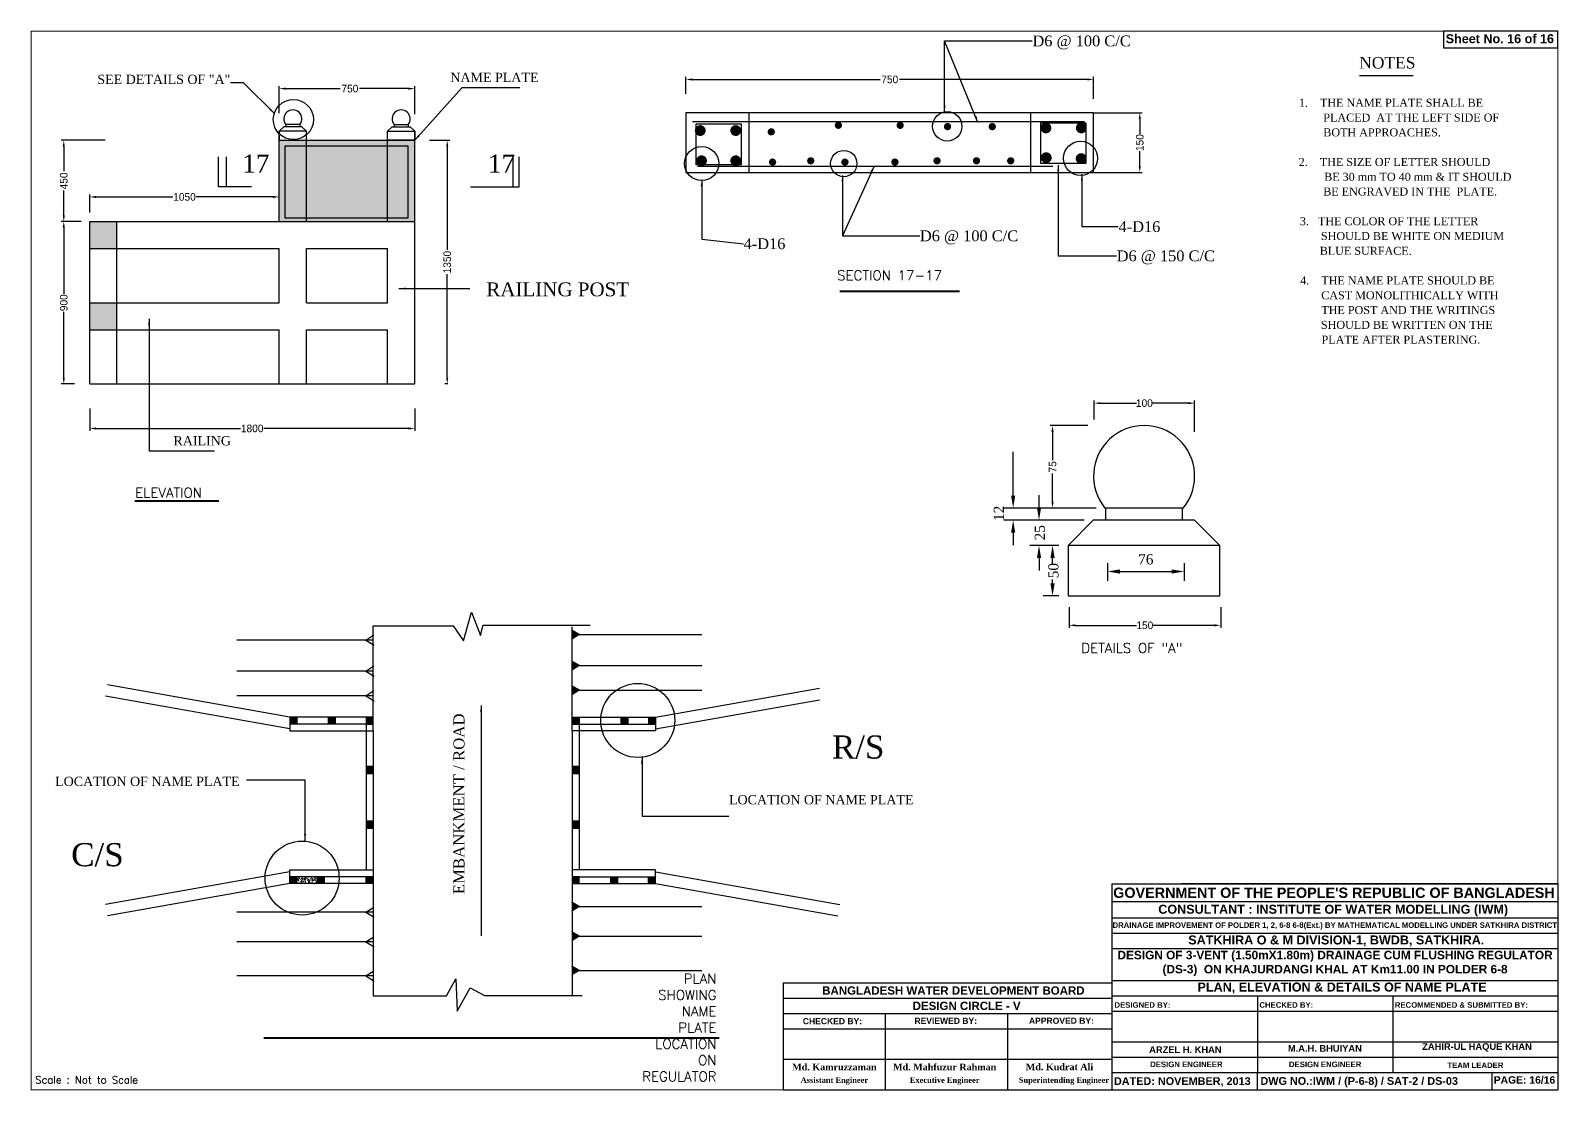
# Model space of a CAD drawing. Extents: x -377620 to 406987, y -326460 to -226264.
# Drawn here: x 95263 to 155811, y -325711 to -283684 of the extents above; entities that cross this region are included whole.
import ezdxf

# ---------------------------------------------------------------- set-up
doc = ezdxf.new("R2010")
doc.units = 0
doc.header["$LTSCALE"] = 300
doc.header["$MEASUREMENT"] = 0
doc.layers.get('DEFPOINTS').update_dxf_attribs({"linetype": 'CONTINUOUS'})
doc.layers.add('Left Bank Profile', color=7, linetype='CONTINUOUS', lineweight=25)
doc.layers.add('LINE', color=7, linetype='CONTINUOUS')
doc.styles.add('BIG', font='ROMANT.SHX')
doc.styles.add('style1', font='times.ttf')
doc.dimstyles.new('3', dxfattribs={"dimtxt": 225, "dimasz": 350, "dimexe": 100, "dimexo": 25, "dimgap": 9, "dimtad": 0, "dimdec": 0, "dimzin": 0, "dimdsep": 46, "dimtxsty": 'Standard', "dimcen": 0, "dimclrd": 5, "dimclre": 6, "dimclrt": 256, "dimadec": 0, "dimazin": 0, "dimtfac": 1, "dimtdec": 0, "dimtofl": 0, "dimtmove": 2, "dimatfit": 3, "dimfxl": 1, "dimtolj": 1, "dimtzin": 0, "dimarcsym": 0})

# ---------------------------------------------------------------- blocks, each defined once
blk = doc.blocks.new('*D800')
at = {"layer": 'DEFPOINTS', "color": 0}
for p in [(97298, -291256), (96579, -297696), (97030, -297696)]:
    blk.add_point(p, dxfattribs=at)
at = {"layer": 'LINE', "color": 7, "lineweight": -2}
for p, q in [((97273, -291256), (96479, -291256)), ((96579, -291506), (96579, -294117)), ((96579, -297446), (96579, -294835)), ((97005, -297696), (96479, -297696))]:
    blk.add_line(p, q, dxfattribs=at)
at = {"layer": 'LINE', "color": 7}
for points in [[(96537, -291506), (96621, -291506), (96579, -291256)], [(96537, -297446), (96621, -297446), (96579, -297696)]]:
    blk.add_solid(points, dxfattribs=at)
at = {"layer": 'LINE', "color": 7, "insert": (96579, -294476), "char_height": 300, "attachment_point": 5, "rotation": 90}
blk.add_mtext('\\A1;900', dxfattribs=at)
blk = doc.blocks.new('*D801')
at = {"layer": 'DEFPOINTS', "color": 0}
for p in [(111043, -288036), (111774, -297696), (111820, -297696)]:
    blk.add_point(p, dxfattribs=at)
at = {"layer": 'LINE', "color": 7, "lineweight": -2}
for p, q in [((111068, -288036), (111874, -288036)), ((111774, -288286), (111774, -292382)), ((111774, -297446), (111774, -293350)), ((111795, -297696), (111674, -297696))]:
    blk.add_line(p, q, dxfattribs=at)
at = {"layer": 'LINE', "color": 7}
for points in [[(111732, -288286), (111816, -288286), (111774, -288036)], [(111732, -297446), (111816, -297446), (111774, -297696)]]:
    blk.add_solid(points, dxfattribs=at)
at = {"layer": 'LINE', "color": 7, "insert": (111774, -292866), "char_height": 300, "attachment_point": 5, "rotation": 90}
blk.add_mtext('\\A1;1350', dxfattribs=at)
blk = doc.blocks.new('*D802')
at = {"layer": 'DEFPOINTS', "color": 0}
for p in [(97606, -298641), (110486, -298641), (110486, -299462)]:
    blk.add_point(p, dxfattribs=at)
at = {"layer": 'LINE', "color": 7, "lineweight": -2}
for p, q in [((97606, -298666), (97606, -299562)), ((110486, -298666), (110486, -299562)), ((97856, -299462), (103587, -299462)), ((110236, -299462), (104505, -299462))]:
    blk.add_line(p, q, dxfattribs=at)
at = {"layer": 'LINE', "color": 7}
for points in [[(97856, -299420), (97856, -299504), (97606, -299462)], [(110236, -299420), (110236, -299504), (110486, -299462)]]:
    blk.add_solid(points, dxfattribs=at)
at = {"layer": 'LINE', "color": 7, "insert": (104046, -299462), "char_height": 300, "attachment_point": 5}
blk.add_mtext('\\A1;1800', dxfattribs=at)
blk = doc.blocks.new('*D803')
at = {"layer": 'DEFPOINTS', "color": 0}
for p in [(98241, -288036), (96579, -291256), (97298, -291256)]:
    blk.add_point(p, dxfattribs=at)
at = {"layer": 'LINE', "color": 7, "lineweight": -2}
for p, q in [((98216, -288036), (96479, -288036)), ((96579, -288286), (96579, -289262)), ((96579, -291006), (96579, -290030)), ((97273, -291256), (96479, -291256))]:
    blk.add_line(p, q, dxfattribs=at)
at = {"layer": 'LINE', "color": 7}
for points in [[(96537, -288286), (96621, -288286), (96579, -288036)], [(96537, -291006), (96621, -291006), (96579, -291256)]]:
    blk.add_solid(points, dxfattribs=at)
at = {"layer": 'LINE', "color": 7, "insert": (96579, -289646), "char_height": 300, "attachment_point": 5, "rotation": 90}
blk.add_mtext('\\A1;450', dxfattribs=at)
blk = doc.blocks.new('*D804')
at = {"layer": 'DEFPOINTS', "color": 0}
for p in [(105119, -290281), (97606, -290923), (105119, -291256)]:
    blk.add_point(p, dxfattribs=at)
at = {"layer": 'LINE', "color": 7, "lineweight": -2}
for p, q in [((97606, -290898), (97606, -290181)), ((97856, -290281), (100904, -290281)), ((104869, -290281), (101822, -290281)), ((105119, -291231), (105119, -290181))]:
    blk.add_line(p, q, dxfattribs=at)
at = {"layer": 'LINE', "color": 7}
for points in [[(97856, -290239), (97856, -290323), (97606, -290281)], [(104869, -290239), (104869, -290323), (105119, -290281)]]:
    blk.add_solid(points, dxfattribs=at)
at = {"layer": 'LINE', "color": 7, "insert": (101363, -290281), "char_height": 300, "attachment_point": 5}
blk.add_mtext('\\A1;1050', dxfattribs=at)
blk = doc.blocks.new('*D805')
at = {"layer": 'DEFPOINTS', "color": 0}
for p in [(110486, -285987), (105119, -286986), (110486, -287022)]:
    blk.add_point(p, dxfattribs=at)
at = {"layer": 'LINE', "color": 7, "lineweight": -2}
for p, q in [((105119, -286961), (105119, -285887)), ((105369, -285987), (107533, -285987)), ((110236, -285987), (108301, -285987)), ((110486, -286997), (110486, -285887))]:
    blk.add_line(p, q, dxfattribs=at)
at = {"layer": 'LINE', "color": 7}
for points in [[(105369, -285946), (105369, -286029), (105119, -285987)], [(110236, -285946), (110236, -286029), (110486, -285987)]]:
    blk.add_solid(points, dxfattribs=at)
at = {"layer": 'LINE', "color": 7, "insert": (107917, -285987), "char_height": 300, "attachment_point": 5}
blk.add_mtext('\\A1;750', dxfattribs=at)
blk = doc.blocks.new('*D806')
at = {"layer": 'DEFPOINTS', "color": 0}
for p in [(136415, -306520), (142426, -306520), (142426, -307268)]:
    blk.add_point(p, dxfattribs=at)
at = {"layer": 'LINE', "color": 7, "lineweight": -2}
for p, q in [((136415, -306545), (136415, -307368)), ((142426, -306545), (142426, -307368)), ((136665, -307268), (139087, -307268)), ((142176, -307268), (139755, -307268))]:
    blk.add_line(p, q, dxfattribs=at)
at = {"layer": 'LINE', "color": 7}
for points in [[(136665, -307227), (136665, -307310), (136415, -307268)], [(142176, -307227), (142176, -307310), (142426, -307268)]]:
    blk.add_solid(points, dxfattribs=at)
at = {"layer": 'LINE', "color": 7, "insert": (139421, -307268), "char_height": 300, "attachment_point": 5}
blk.add_mtext('\\A1;150', dxfattribs=at)
blk = doc.blocks.new('*D807')
at = {"layer": 'DEFPOINTS', "color": 0}
for p in [(137392, -286942), (137392, -289311), (139220, -289311)]:
    blk.add_point(p, dxfattribs=at)
at = {"layer": 'LINE', "color": 7, "lineweight": -2}
for p, q in [((137417, -286942), (139320, -286942)), ((139220, -287192), (139220, -287792)), ((139220, -289061), (139220, -288460)), ((137417, -289311), (139320, -289311))]:
    blk.add_line(p, q, dxfattribs=at)
at = {"layer": 'LINE', "color": 7}
for points in [[(139178, -287192), (139261, -287192), (139220, -286942)], [(139178, -289061), (139261, -289061), (139220, -289311)]]:
    blk.add_solid(points, dxfattribs=at)
at = {"layer": 'LINE', "color": 7, "insert": (139220, -288126), "char_height": 300, "attachment_point": 5, "rotation": 90}
blk.add_mtext('\\A1;150', dxfattribs=at)
blk = doc.blocks.new('*D808')
at = {"layer": 'DEFPOINTS', "color": 0}
for p in [(135763, -299347), (137192, -299347), (137132, -302617)]:
    blk.add_point(p, dxfattribs=at)
at = {"layer": 'LINE', "color": 7, "lineweight": -2}
for p, q in [((137167, -299347), (135663, -299347)), ((135763, -299597), (135763, -300723)), ((135763, -302367), (135763, -301241)), ((137107, -302617), (135663, -302617))]:
    blk.add_line(p, q, dxfattribs=at)
at = {"layer": 'LINE', "color": 7}
for points in [[(135721, -299597), (135805, -299597), (135763, -299347)], [(135721, -302367), (135805, -302367), (135763, -302617)]]:
    blk.add_solid(points, dxfattribs=at)
at = {"layer": 'LINE', "color": 7, "insert": (135763, -300982), "char_height": 300, "attachment_point": 5, "rotation": 90}
blk.add_mtext('\\A1;75', dxfattribs=at)
blk = doc.blocks.new('*D809')
at = {"layer": 'DEFPOINTS', "color": 0}
for p in [(141392, -298459), (137412, -299136), (141392, -299621)]:
    blk.add_point(p, dxfattribs=at)
at = {"layer": 'LINE', "color": 7, "lineweight": -2}
for p, q in [((137412, -299111), (137412, -298359)), ((137662, -298459), (139093, -298459)), ((141142, -298459), (139711, -298459)), ((141392, -299596), (141392, -298359))]:
    blk.add_line(p, q, dxfattribs=at)
at = {"layer": 'LINE', "color": 7}
for points in [[(137662, -298417), (137662, -298500), (137412, -298459)], [(141142, -298417), (141142, -298500), (141392, -298459)]]:
    blk.add_solid(points, dxfattribs=at)
at = {"layer": 'LINE', "color": 7, "insert": (139402, -298459), "char_height": 300, "attachment_point": 5}
blk.add_mtext('\\A1;100', dxfattribs=at)
blk = doc.blocks.new('*D810')
at = {"layer": 'DEFPOINTS', "color": 0}
for p in [(137392, -285624), (121232, -286220), (137392, -286414)]:
    blk.add_point(p, dxfattribs=at)
at = {"layer": 'LINE', "color": 7, "lineweight": -2}
for p, q in [((121232, -286195), (121232, -285524)), ((121482, -285624), (128928, -285624)), ((137142, -285624), (129696, -285624)), ((137392, -286389), (137392, -285524))]:
    blk.add_line(p, q, dxfattribs=at)
at = {"layer": 'LINE', "color": 7}
for points in [[(121482, -285582), (121482, -285665), (121232, -285624)], [(137142, -285582), (137142, -285665), (137392, -285624)]]:
    blk.add_solid(points, dxfattribs=at)
at = {"layer": 'LINE', "color": 7, "insert": (129312, -285624), "char_height": 300, "attachment_point": 5}
blk.add_mtext('\\A1;750', dxfattribs=at)

msp = doc.modelspace()

# ---------------------------------------------------------------- hatches: boundary and pattern name
at = {"layer": 'LINE'}
h = msp.add_hatch(dxfattribs=at)
h.set_pattern_fill('AR-CONC', scale=27.5205, style=0)
h.set_pattern_definition([(230, (110448.73, -303273.43), (-197.3936, 17.2697), [20.6404, -227.044]), (175, (110448.73, -303273.43), (38.185, -207.007), [16.5123, -181.6353]), (280.4514, (110432.28, -303272), (-159.2087, -189.7372), [17.5416, -192.9578]), (226.1842, (110448.73, -303328.48), (-293.71, 45.5517), [30.9606, -340.566]), (276.6356, (110424.25, -303324.68), (-257.224, -268.082), [26.3124, -289.4367]), (171.1842, (110448.73, -303328.48), (-257.2236, -268.082), [24.7685, -272.453]), (201, (110421.2, -303314.72), (-164.2718, 110.8027), [20.6404, -227.044]), (146, (110421.2, -303314.72), (-66.9616, -199.565), [16.5123, -181.6353]), (251.4514, (110407.52, -303305.48), (-231.2335, -88.762), [17.5416, -192.9578]), (217.5, (110448.726, -303273.435), (-3.34645, -91.61405), [0, -179.4337, 0, -184.38735, 0, -182.3233]), (187.5, (110448.73, -303273.435), (-72.39805, -108.5441), [0, -105.1283, 0, -175.3056, 0, -69.48926]), (147.5, (110510.096, -303273.435), (-146.9106, 6.2072), [0, -68.80125, 0, -214.6599, 0, -284.8372]), (137.5, (110537.62, -303273.43), (-160.4957, -27.5494), [0, -89.4416, 0, -142.5562, 0, -202.2757])])
h.paths.add_polyline_path([(106636.5002, -317510.6309), (106636.5002, -317235.4259), (105810.8852, -317235.4259), (105810.8852, -317510.6309)])

# ---------------------------------------------------------------- linework, layer by layer
at = {"layer": 'LINE', "color": 7}
for p, q in [((147933.4734, -285470.9282), (150050.5411, -285470.9282)), ((121232.2674, -286941.5237), (121232.2674, -289310.9787)), ((137392.2881, -286941.5237), (121232.2674, -286941.5237)), ((123728.0235, -286941.5237), (123728.0235, -289310.9787)), ((134896.532, -289310.9787), (134896.532, -286941.5237)), ((137392.2881, -289310.9787), (137392.2881, -286941.5237)), ((105298.2634, -287499.2485), (105119.3802, -287678.1317)), ((106013.7964, -287499.2485), (105298.2634, -287499.2485)), ((105934.8256, -287413.3845), (105380.5452, -287413.3845)), ((105384.1274, -287413.3845), (105384.1274, -287499.2485)), ((105927.9325, -287413.3845), (105927.9325, -287499.2485)), ((106013.7964, -287499.2485), (106192.6797, -287678.1317)), ((109591.4614, -287499.2485), (109412.5782, -287678.1317)), ((109591.4614, -287499.2485), (110306.9944, -287499.2485)), ((109670.4323, -287413.3845), (110224.7126, -287413.3845)), ((109677.3254, -287413.3845), (109677.3254, -287499.2485)), ((110221.1305, -287413.3845), (110221.1305, -287499.2485)), ((110306.9944, -287499.2485), (110485.8777, -287678.1317)), ((121488.4323, -287284.7211), (137023.9695, -287284.7211)), ((105119.3802, -291255.7967), (105119.3802, -287678.1317)), ((105119.3802, -287678.1317), (105119.3802, -288035.8982)), ((106192.6797, -287678.1317), (105119.3802, -287678.1317)), ((105119.3802, -288035.8982), (110485.8777, -288035.8982)), ((105119.3802, -288035.8982), (106192.6797, -288035.8982)), ((106192.6797, -288035.8982), (106192.6797, -287678.1317)), ((106192.6797, -291255.7967), (106192.6797, -288035.8982)), ((106192.6797, -291255.7967), (106192.6797, -288035.8982)), ((106192.6797, -291255.7967), (106192.6797, -288038.5016)), ((109412.5782, -288035.8982), (109412.5782, -287678.1317)), ((109412.5782, -287678.1317), (110485.8777, -287678.1317)), ((109412.5782, -291255.7967), (109412.5782, -288035.8982)), ((109412.5782, -291255.7967), (109412.5782, -288035.8982)), ((110485.8777, -288035.8982), (109412.5782, -288035.8982)), ((109412.5782, -291255.7967), (109412.5782, -288073.6782)), ((110485.8777, -291255.7967), (110485.8777, -287678.1317)), ((110485.8777, -287678.1317), (110485.8777, -288035.8982)), ((102714.5891, -289879.8044), (102714.5891, -288695.0772)), ((103026.5584, -289879.8044), (103026.5584, -288695.0772)), ((114382.249, -289879.8044), (114382.249, -288695.0772)), ((114631.8241, -289879.8044), (114631.8241, -288695.0772)), ((121232.2674, -289310.9787), (137392.2881, -289310.9787)), ((121696.9629, -289056.1005), (135772.7853, -289056.1005)), ((104024.8608, -289879.8044), (102714.5891, -289879.8044)), ((112697.6131, -289879.8044), (114631.8241, -289879.8044)), ((97606.2837, -297695.5937), (97606.2837, -291255.7967)), ((97606.2837, -291255.7967), (105119.3802, -291255.7967)), ((98679.5832, -297695.5937), (98679.5832, -291255.7967)), ((105119.3802, -291255.7967), (110485.8777, -291255.7967)), ((106192.6797, -291255.7967), (109412.5782, -291255.7967)), ((110485.8777, -297695.5937), (110485.8777, -291255.7967)), ((97606.2837, -292329.0962), (105119.3802, -292329.0962)), ((105119.3802, -294475.6952), (105119.3802, -292329.0962)), ((106192.6797, -292329.0962), (109412.5782, -292329.0962)), ((106192.6797, -294475.6952), (106192.6797, -292329.0962)), ((109412.5782, -294475.6952), (109412.5782, -292329.0962)), ((97606.2837, -294475.6952), (105119.3802, -294475.6952)), ((106192.6797, -294475.6952), (109412.5782, -294475.6952)), ((97606.2837, -295548.9947), (105119.3802, -295548.9947)), ((105119.3802, -297695.5937), (105119.3802, -295548.9947)), ((106192.6797, -295548.9947), (109412.5782, -295548.9947)), ((106192.6797, -297695.5937), (106192.6797, -295548.9947)), ((109412.5782, -297695.5937), (109412.5782, -295548.9947)), ((97606.2837, -297695.5937), (110485.8777, -297695.5937)), ((134201.4794, -302121.2035), (134201.4794, -300390.5404)), ((135227.0665, -302602.0417), (135227.0665, -302106.6727)), ((137493.1566, -302616.5725), (133834.5394, -302616.5725)), ((140944.0064, -302616.5725), (137840.0364, -302616.5725)), ((137860.0966, -302616.5725), (137860.0966, -303097.4107)), ((140905.405, -302616.5725), (140905.405, -303097.4107)), ((137012.3184, -303097.4107), (133834.5394, -303097.4107)), ((137012.3184, -303097.4107), (134860.1265, -303097.4107)), ((137379.2584, -303097.4107), (136377.5122, -304099.1569)), ((141386.2432, -303097.4107), (137379.2584, -303097.4107)), ((141386.2432, -303097.4107), (142387.9894, -304099.1569)), ((134201.4794, -303592.7797), (134201.4794, -304088.1487)), ((136010.5722, -304099.1569), (134860.1265, -304099.1569)), ((136010.5722, -304099.1569), (135396.0338, -304099.1569)), ((136377.5122, -304099.1569), (136377.5122, -306102.6493)), ((142387.9894, -304099.1569), (136377.5122, -304099.1569)), ((142387.9894, -306102.6493), (142387.9894, -304099.1569)), ((135227.0665, -304594.5259), (135227.0665, -305089.8949)), ((135762.9738, -304844.3895), (135762.9738, -304594.5259)), ((137936.0407, -304806.4572), (137936.0407, -305500.6511)), ((138431.4097, -305133.7111), (140485.9802, -305133.7111)), ((140981.3492, -304806.4572), (140981.3492, -305500.6511)), ((135762.9738, -305607.2803), (135762.9738, -305451.3015)), ((136010.5722, -306102.6493), (135396.0338, -306102.6493)), ((136377.5122, -306102.6493), (142387.9894, -306102.6493)), ((112422.2864, -307881.6334), (112732.4595, -306745.3308)), ((112732.4595, -306745.3308), (113094.3282, -307675.0329)), ((108838.1402, -310905.7109), (108838.1402, -307289.6921)), ((108838.1402, -307289.6921), (112008.7221, -307289.6921)), ((112008.7221, -307289.6921), (112422.2864, -307881.6334)), ((113094.3282, -307675.0329), (113197.7193, -307261.832)), ((113197.7193, -307261.832), (117436.7528, -307261.832)), ((117010.6726, -307631.9761), (116713.801, -307462.1084)), ((116727.3502, -310905.7109), (116727.3502, -307333.4482)), ((108838.1402, -307849.6627), (103433.0041, -307849.6627)), ((108545.6957, -307849.6627), (108864.6998, -307650.5332)), ((108549.8386, -307849.6627), (108881.2714, -308052.0425)), ((116997.7651, -307631.9761), (116713.801, -307810.3037)), ((116727.3502, -307631.9761), (121865.4786, -307631.9761)), ((117010.6726, -308860.9751), (116713.801, -308691.1073)), ((108838.1402, -309078.6616), (103433.0041, -309078.6616)), ((108545.6957, -309078.6616), (108864.6998, -308879.5321)), ((108549.8386, -309078.6616), (108881.2714, -309281.0414)), ((116997.7651, -308860.9751), (116713.801, -309039.3026)), ((116727.3502, -308860.9751), (121865.4786, -308860.9751)), ((105535.6802, -310905.7109), (98308.373, -309631.3416)), ((108545.6957, -310057.3089), (108864.6998, -309858.1794)), ((117010.6726, -309839.6224), (116713.801, -309669.7546)), ((116997.7651, -309839.6224), (116713.801, -310017.9499)), ((116727.3502, -309839.6224), (121865.4786, -309839.6224)), ((120029.8102, -310905.7109), (126532.2196, -309761.2917)), ((105535.6802, -311371.4617), (98228.725, -310083.0483)), ((108838.1402, -310057.3089), (103433.0041, -310057.3089)), ((108549.8386, -310057.3089), (108881.2714, -310259.6887)), ((120029.8102, -311371.4617), (126532.2196, -310224.0812)), ((105535.6802, -310905.7109), (105535.6802, -311456.1209)), ((108838.1402, -310905.7109), (105535.6802, -310905.7109)), ((108838.1402, -311180.9159), (105535.6802, -311180.9159)), ((105810.8852, -310905.7109), (105810.8852, -311180.9159)), ((107061.222, -310905.7109), (107061.222, -311180.9159)), ((107336.427, -310905.7109), (107336.427, -311180.9159)), ((108562.9352, -310905.7109), (108562.9352, -316960.2209)), ((108838.1402, -311456.1209), (108838.1402, -310905.7109)), ((116727.3502, -311456.1209), (116727.3502, -310905.7109)), ((116727.3502, -310905.7109), (120029.8102, -310905.7109)), ((116727.3502, -311180.9159), (120029.8102, -311180.9159)), ((117002.5552, -310905.7109), (117002.5552, -316960.2209)), ((118653.7852, -310905.7109), (118653.7852, -311180.9159)), ((118928.9902, -310905.7109), (118928.9902, -311180.9159)), ((119754.6052, -310905.7109), (119754.6052, -311180.9159)), ((120029.8102, -310905.7109), (120029.8102, -311456.1209)), ((105535.6802, -311456.1209), (108838.1402, -311456.1209)), ((108838.1402, -311456.1209), (108838.1402, -316960.2209)), ((116727.3502, -311456.1209), (116727.3502, -316960.2209)), ((120029.8102, -311456.1209), (116727.3502, -311456.1209)), ((105535.6802, -317044.8801), (98228.725, -318333.2934)), ((105535.6802, -317510.6309), (105535.6802, -316960.2209)), ((105535.6802, -316960.2209), (108838.1402, -316960.2209)), ((108838.1402, -317235.4259), (105535.6802, -317235.4259)), ((105810.8852, -317510.6309), (105810.8852, -317235.4259)), ((106636.5002, -317510.6309), (106636.5002, -317235.4259)), ((106911.7052, -317510.6309), (106911.7052, -317235.4259)), ((108838.1402, -316960.2209), (108838.1402, -317510.6309)), ((116727.3502, -316960.2209), (116727.3502, -317510.6309)), ((120029.8102, -316960.2209), (116727.3502, -316960.2209)), ((116727.3502, -317235.4259), (120029.8102, -317235.4259)), ((118258.3545, -317510.6309), (118258.3545, -317235.4259)), ((118533.5595, -317510.6309), (118533.5595, -317235.4259)), ((119754.6052, -317510.6309), (119754.6052, -317235.4259)), ((120029.8102, -317510.6309), (120029.8102, -316960.2209)), ((120029.8102, -317044.8801), (127336.7654, -318333.2934)), ((105535.6802, -317510.6309), (98308.373, -318785.0001)), ((108838.1402, -317510.6309), (105535.6802, -317510.6309)), ((108838.1402, -317510.6309), (108838.1402, -321964.505)), ((116727.3502, -317510.6309), (116727.3502, -321964.505)), ((116727.3502, -317510.6309), (120029.8102, -317510.6309)), ((120029.8102, -317510.6309), (127257.1173, -318785.0001)), ((155789.6452, -317523.1068), (155789.6452, -325689.3305)), ((108545.6957, -318637.7329), (108864.6998, -318438.6034)), ((117010.6726, -318420.0463), (116713.801, -318250.1785)), ((116997.7651, -318420.0463), (116713.801, -318598.3739)), ((116727.3502, -318420.0463), (121865.4786, -318420.0463)), ((108838.1402, -318637.7329), (103433.0041, -318637.7329)), ((108549.8386, -318637.7329), (108881.2714, -318840.1126)), ((108545.6957, -319813.3757), (108864.6998, -319614.2462)), ((117010.6726, -319595.6891), (116713.801, -319425.8214)), ((116997.7651, -319595.6891), (116713.801, -319774.0167)), ((116727.3502, -319595.6891), (121865.4786, -319595.6891)), ((108838.1402, -319813.3757), (103433.0041, -319813.3757)), ((108549.8386, -319813.3757), (108881.2714, -320015.7555)), ((117010.6726, -320952.2001), (116713.801, -320782.3323)), ((108838.1402, -321169.8867), (103433.0041, -321169.8867)), ((108545.6957, -321169.8867), (108864.6998, -320970.7571)), ((108549.8386, -321169.8867), (108881.2714, -321372.2664)), ((111749.9354, -321964.505), (112111.8041, -321280.6065)), ((112111.8041, -321280.6065), (112163.4996, -322571.8595)), ((116997.7651, -320952.2001), (116713.801, -321130.5277)), ((116727.3502, -320952.2001), (121865.4786, -320952.2001)), ((108838.1402, -321964.505), (111749.9354, -321964.505)), ((112163.4996, -322571.8595), (112680.4549, -321642.1574)), ((112680.4549, -321642.1574), (113249.1057, -321952.0581)), ((113249.1057, -321952.0581), (117126.2705, -321952.0581))]:
    msp.add_line(p, q, dxfattribs=at)
at = {"layer": 'LINE', "color": 7, "lineweight": 40}
for p, q in [((127336.3257, -294022.6675), (132071.5237, -294022.6675)), ((99396.5237, -302332.1365), (102721.5237, -302332.1365))]:
    msp.add_line(p, q, dxfattribs=at)
at = {"layer": 'LINE', "lineweight": 40}
msp.add_line((104502.5237, -323627.1058), (122555.5237, -323627.1058), dxfattribs=at)
at = {"layer": 'LINE', "color": 7, "lineweight": 40, "const_width": 42.8247}
msp.add_lwpolyline([(95284, -283705), (155789.6452, -283705), (155789.6452, -325689.3305), (95284, -325689.3305), (95284, -283705)], close=True, dxfattribs=at)
at = {"layer": 'LINE'}
msp.add_lwpolyline([(155789.6452, -283705), (151255.6452, -283705), (151255.6452, -284370), (155789.6452, -284370)], close=True, dxfattribs=at)
at = {"layer": 'LINE', "color": 7}
for points, const_width in [([(121693.898, -287649.4168, 1), (121908.5579, -287649.4168, 1)], 214.6599), ([(123101.4806, -287649.4168, 1), (123316.1405, -287649.4168, 1)], 214.6599), ([(124544.8394, -287701.516, 1), (124687.946, -287701.516, 1)], 143.1066), ([(127203.6057, -287441.0191, 1), (127346.7123, -287441.0191, 1)], 143.1066), ([(129653.8414, -287441.0191, 1), (129796.948, -287441.0191, 1)], 143.1066), ([(131530.618, -287493.1187, 1), (131673.7246, -287493.1187, 1)], 143.1066), ([(133303.1291, -287493.1187, 1), (133446.2357, -287493.1187, 1)], 143.1066), ([(135394.0505, -287545.218, 1), (135608.7104, -287545.218, 1)], 214.6599), ([(136795.5025, -287545.218, 1), (137010.1624, -287545.218, 1)], 214.6599), ([(121746.0308, -288847.7029, 1), (121960.6907, -288847.7029, 1)], 214.6599), ([(123101.4806, -288847.7029, 1), (123316.1405, -288847.7029, 1)], 214.6599), ([(124596.9722, -288899.8025, 1), (124740.0788, -288899.8025, 1)], 143.1066), ([(126108.8198, -288847.7029, 1), (126251.9264, -288847.7029, 1)], 143.1066), ([(127464.2691, -288899.8025, 1), (127607.3757, -288899.8025, 1)], 143.1066), ([(129445.3107, -288899.8025, 1), (129588.4173, -288899.8025, 1)], 143.1066), ([(131113.5568, -288847.7029, 1), (131256.6634, -288847.7029, 1)], 143.1066), ([(132677.5367, -288847.7029, 1), (132820.6433, -288847.7029, 1)], 143.1066), ([(134032.9865, -288847.7029, 1), (134176.0931, -288847.7029, 1)], 143.1066), ([(135404.7919, -288726.6435, 1), (135619.4518, -288726.6435, 1)], 214.6599), ([(136789.3723, -288760.3652, 1), (137004.0322, -288760.3652, 1)], 214.6599)]:
    msp.add_lwpolyline(points, format="xyb", close=True, dxfattribs=dict(at, const_width=const_width))
for points in [[(121644.8302, -287388.9199), (123417.3412, -287388.9199), (123417.3412, -289004.0009), (121644.8302, -289004.0009)], [(135303.5912, -287336.8203), (137076.1023, -287336.8203), (137076.1023, -288951.9017), (135303.5912, -288951.9017)], [(105346.5727, -288257.2554), (110216.526, -288257.2554), (110216.526, -291118.1707), (105346.5727, -291118.1707)], [(108838.1402, -310905.7109), (108562.9352, -310905.7109), (108562.9352, -311180.9159), (108838.1402, -311180.9159)], [(108838.1402, -310905.7109), (108562.9352, -310905.7109), (108562.9352, -311180.9159), (108838.1402, -311180.9159)], [(116727.3502, -310905.7109), (117002.5552, -310905.7109), (117002.5552, -311180.9159), (116727.3502, -311180.9159)], [(108838.1402, -312865.1705), (108562.9352, -312865.1705), (108562.9352, -313140.3755), (108838.1402, -313140.3755)], [(117002.5552, -312865.1705), (116727.3502, -312865.1705), (116727.3502, -313140.3755), (117002.5552, -313140.3755)], [(108838.1402, -315039.29), (108562.9352, -315039.29), (108562.9352, -315314.495), (108838.1402, -315314.495)], [(117002.5552, -315039.29), (116727.3502, -315039.29), (116727.3502, -315314.495), (117002.5552, -315314.495)], [(108838.1402, -317510.6309), (108562.9352, -317510.6309), (108562.9352, -317235.4259), (108838.1402, -317235.4259)], [(116727.3502, -317510.6309), (117002.5552, -317510.6309), (117002.5552, -317235.4259), (116727.3502, -317235.4259)]]:
    msp.add_lwpolyline(points, close=True, dxfattribs=at)
for points in [[(138118.8095, -317523.1068), (155789.6452, -317523.1068)], [(138118.8095, -317523.1068), (138118.8095, -325689.3305)], [(155789.6452, -317523.1068), (140867.0015, -317523.1068)], [(155789.6452, -317523.1068), (140867.0015, -317523.1068)], [(138118.8095, -318220.0797), (155789.6452, -318220.0797)], [(138118.8095, -318862.3564), (155789.6452, -318862.3564)], [(138118.8095, -319469.2475), (155789.6452, -319469.2475)], [(138118.8095, -320084.4362), (155789.6452, -320084.4362)], [(125089.4878, -321441.093), (138118.8095, -321441.093)], [(125089.4878, -321441.093), (125089.4878, -325689.3305)], [(138118.8095, -321353.6847), (155789.6452, -321353.6847)], [(125089.4878, -322047.984), (138118.8095, -322047.984)], [(138118.8095, -321960.5758), (155789.6452, -321960.5758)], [(143881.2914, -321960.5758), (143881.2914, -324995.0311)], [(149244.8167, -321960.5758), (149244.8167, -324995.0311)], [(125089.4878, -322654.8751), (138118.8095, -322654.8751)], [(129129.66, -322663.8743), (129129.66, -325698.3297)], [(133990.8553, -325689.3305), (133990.8553, -322654.8751)], [(138118.8095, -322567.4669), (155789.6452, -322567.4669)], [(125089.4878, -323261.7662), (138118.8095, -323261.7662)], [(138118.8095, -323781.249), (155789.6452, -323781.249)], [(125089.4878, -324475.5483), (138118.8095, -324475.5483)], [(138118.8095, -324388.1401), (155789.6452, -324388.1401)], [(138118.8095, -324995.0311), (155789.6452, -324995.0311)], [(143881.2914, -325689.3305), (143881.2914, -324995.0311)], [(153185.4207, -325689.3305), (153185.4207, -324995.0311)], [(125089.4878, -325689.3305), (155789.6452, -325689.3305)], [(125089.4878, -325689.3305), (155789.6452, -325689.3305)]]:
    msp.add_lwpolyline(points, dxfattribs=at)
for centre, radius in [((105678.891, -287213.076), 796.1326), ((131589.9167, -287483.0463), 582.2629), ((136873.708, -288749.4664), 677.2922), ((121859.4971, -288957.8638), 677.2922), ((127489.8265, -288957.8638), 520.9942), ((119325.5692, -311039.6658), 1467.0891), ((106024.9254, -317288.641), 1467.0891)]:
    msp.add_circle(centre, radius, dxfattribs=at)
for centre, radius in [((105657.6854, -287187.132), 357.7665), ((109947.5725, -287187.132), 357.7665), ((139392.0214, -301349.5586), 2003.4924)]:
    msp.add_arc(centre, radius, 320.772389673, 219.227610327, dxfattribs=at)
for points in [[(105119.3802, -288035.8982), (110485.8777, -288035.8982), (105119.3802, -291255.7967), (110485.8777, -291255.7967)], [(97606.2837, -291255.7967), (98679.5832, -291255.7967), (97606.2837, -292329.0962), (98679.5832, -292329.0962)], [(97606.2837, -294475.6952), (98679.5832, -294475.6952), (97606.2837, -295548.9947), (98679.5832, -295548.9947)], [(134118.9179, -302121.2035), (134284.0409, -302121.2035), (134201.4794, -302616.5725)], [(135144.505, -302602.0417), (135309.628, -302602.0417), (135227.0665, -303097.4107)], [(134118.9179, -303592.7797), (134284.0409, -303592.7797), (134201.4794, -303097.4107)], [(135144.505, -304594.5259), (135309.628, -304594.5259), (135227.0665, -304099.1569)], [(135680.4123, -304594.5259), (135845.5353, -304594.5259), (135762.9738, -304099.1569)], [(138431.4097, -305051.1496), (138431.4097, -305216.2726), (137936.0407, -305133.7111)], [(140485.9802, -305051.1496), (140485.9802, -305216.2726), (140981.3492, -305133.7111)], [(135680.4123, -305607.2803), (135845.5353, -305607.2803), (135762.9738, -306102.6493)], [(116727.3502, -307469.8611), (116997.7651, -307631.9761), (116727.3502, -307801.7949), (116997.7651, -307631.9761)], [(108549.8386, -307849.6627), (108838.1402, -307667.1123), (108838.1402, -308025.7056), (108549.8386, -307849.6627)], [(116727.3502, -308698.8601), (116997.7651, -308860.9751), (116727.3502, -309030.7938), (116997.7651, -308860.9751)], [(108549.8386, -309078.6616), (108838.1402, -308896.1112), (108838.1402, -309254.7046), (108549.8386, -309078.6616)], [(108549.8386, -310057.3089), (108838.1402, -309874.7585), (108838.1402, -310233.3519), (108549.8386, -310057.3089)], [(116727.3502, -309677.5073), (116997.7651, -309839.6224), (116727.3502, -310009.4411), (116997.7651, -309839.6224)], [(105810.8852, -310905.7109), (105535.6802, -310905.7109), (105810.8852, -311180.9159), (105535.6802, -311180.9159)], [(107336.427, -310905.7109), (107061.222, -310905.7109), (107336.427, -311180.9159), (107061.222, -311180.9159)], [(108838.1402, -310905.7109), (108562.9352, -310905.7109), (108838.1402, -311180.9159), (108562.9352, -311180.9159)], [(116727.3502, -310905.7109), (117002.5552, -310905.7109), (116727.3502, -311180.9159), (117002.5552, -311180.9159)], [(118653.7852, -310905.7109), (118928.9902, -310905.7109), (118653.7852, -311180.9159), (118928.9902, -311180.9159)], [(119754.6052, -310905.7109), (120029.8102, -310905.7109), (119754.6052, -311180.9159), (120029.8102, -311180.9159)], [(108838.1402, -312865.1705), (108562.9352, -312865.1705), (108838.1402, -313140.3755), (108562.9352, -313140.3755)], [(117002.5552, -312865.1705), (116727.3502, -312865.1705), (117002.5552, -313140.3755), (116727.3502, -313140.3755)], [(108838.1402, -315039.29), (108562.9352, -315039.29), (108838.1402, -315314.495), (108562.9352, -315314.495)], [(117002.5552, -315039.29), (116727.3502, -315039.29), (117002.5552, -315314.495), (116727.3502, -315314.495)], [(105810.8852, -317510.6309), (105535.6802, -317510.6309), (105810.8852, -317235.4259), (105535.6802, -317235.4259)], [(106911.7052, -317510.6309), (106636.5002, -317510.6309), (106911.7052, -317235.4259), (106636.5002, -317235.4259)], [(108838.1402, -317510.6309), (108562.9352, -317510.6309), (108838.1402, -317235.4259), (108562.9352, -317235.4259)], [(116727.3502, -317510.6309), (117002.5552, -317510.6309), (116727.3502, -317235.4259), (117002.5552, -317235.4259)], [(118258.3545, -317510.6309), (118533.5595, -317510.6309), (118258.3545, -317235.4259), (118533.5595, -317235.4259)], [(119754.6052, -317510.6309), (120029.8102, -317510.6309), (119754.6052, -317235.4259), (120029.8102, -317235.4259)], [(108549.8386, -318637.7329), (108838.1402, -318455.1825), (108838.1402, -318813.7758), (108549.8386, -318637.7329)], [(116727.3502, -318257.9313), (116997.7651, -318420.0463), (116727.3502, -318589.8651), (116997.7651, -318420.0463)], [(108549.8386, -319813.3757), (108838.1402, -319630.8253), (108838.1402, -319989.4186), (108549.8386, -319813.3757)], [(116727.3502, -319433.5741), (116997.7651, -319595.6891), (116727.3502, -319765.5079), (116997.7651, -319595.6891)], [(116727.3502, -320790.0851), (116997.7651, -320952.2001), (116727.3502, -321122.0189), (116997.7651, -320952.2001)], [(108549.8386, -321169.8867), (108838.1402, -320987.3362), (108838.1402, -321345.9296), (108549.8386, -321169.8867)]]:
    msp.add_solid(points, dxfattribs=at)

# ---------------------------------------------------------------- texts
at = {"layer": 'Left Bank Profile', "attachment_point": 8}
for s, insert, char_height, width in [('{\\fArial|b1|i0|c0|p34;DESIGN OF 3-VENT (1.50mX1.80m) DRAINAGE CUM FLUSHING REGULATOR  (DS-3)  ON KHAJURDANGI KHAL AT Km11.00 IN POLDER 6-8}', (146958.6106, -321169.8949), 335.636531, 17395.981535), ('{\\fArial|b1|i0|c0|p34;ARZEL H. KHAN}', (141026.8178, -324224.778), 264.093644, 27152.56831)]:
    msp.add_mtext(s, dxfattribs=dict(at, insert=insert, char_height=char_height, width=width))
at = {"layer": 'LINE', "color": 7}
for s, height, style, p in [('NOTES', 457.94112, 'style1', (147915.7786, -285188.4108)), ('1.    THE NAME PLATE SHALL BE       ', 317.03616, 'style1', (145522.9824, -286705.5702)), ('PLACED  AT THE LEFT SIDE OF    ', 317.03616, 'style1', (146492.6973, -287292.6742)), ('BOTH APPROACHES.', 317.03616, 'style1', (146492.6971, -287879.7782)), ('17', 715.533, 'style1', (103650.4972, -289318.6178)), ('17', 715.533, 'style1', (113383.946, -289318.6178)), (' 2.    THE SIZE OF LETTER SHOULD ', 317.03616, 'style1', (145396.3388, -289053.9862)), ('BE 30 mm TO 40 mm & IT SHOULD ', 317.03616, 'style1', (146527.9814, -289641.0902)), ('BE ENGRAVED IN THE  PLATE.', 317.03616, 'style1', (146490.665, -290228.1942)), ('3.   THE COLOR OF THE LETTER ', 317.03616, 'style1', (145562.8563, -291402.4022)), ('SHOULD BE WHITE ON MEDIUM ', 317.03616, 'style1', (146398.2544, -291989.5062)), ('BLUE SURFACE.', 317.03616, 'style1', (146351.5593, -292576.6102)), ('4.    THE NAME PLATE SHOULD BE ', 317.03616, 'style1', (145575.809, -293750.8182)), ('CAST MONOLITHICALLY WITH ', 317.03616, 'style1', (146411.9692, -294337.9222)), ('THE POST AND THE WRITINGS ', 317.03616, 'style1', (146415.0169, -294925.0262)), ('SHOULD BE WRITTEN ON THE ', 317.03616, 'style1', (146398.2546, -295512.1302)), ('PLATE AFTER PLASTERING.  ', 317.03616, 'style1', (146422.1282, -296099.2342)), ('R/S', 917.35, 'style1', (127020.385, -312550.6076)), ('C/S', 917.35, 'style1', (96873.2297, -316819.0452)), ('Scale : Not to Scale', 293.552, 'BIG', (95447.5549, -325437.9978))]:
    msp.add_text(s, height=height, dxfattribs=dict(at, style=style)).set_placement(p)
at = {"layer": 'LINE', "style": 'BIG'}
for s, p in [('SECTION 17-17', (127228.9362, -293586.4916)), ('ELEVATION ', (99413.9612, -302201.9606)), ('DETAILS OF "A"', (136902.2109, -308364.1853))]:
    msp.add_text(s, height=387.828, dxfattribs=at).set_placement(p)
at = {"layer": 'LINE', "color": 7, "style": 'style1'}
msp.add_text('EMBANKMENT / ROAD', height=440.328, rotation=90, dxfattribs=at).set_placement((112459.0941, -317931.8558))
for s, insert, char_height, attachment_point in [('D6 @ 100 C/C', (134966.7909, -283880.6754), 429.3198, 1), ('\\A1;SEE DETAILS OF "A"', (103178.6445, -285807.091), 366.94, 9), ('\\A1;NAME PLATE', (115391.3787, -285724.9248), 366.94, 9), ('D6 @ 100 C/C', (130506.3593, -291608.6709), 429.3198, 1), ('\\A1;4-D16', (138378.3932, -291243.9752), 429.3198, 1), ('\\A1;4-D16', (123520.5806, -291921.267), 429.3198, 1), ('D6 @ 150 C/C', (138304.8865, -292403.9113), 429.3198, 1), ('\\A1;RAILING POST', (113324.2977, -293670.9207), 550.41, 1), ('RAILING ', (103204.4923, -300138.6237), 366.94, 9), ('\\A1;76', (139458.695, -304652.6149), 403.634, 5), ('\\A1;LOCATION OF NAME PLATE', (103548.3848, -313643.3994), 366.94, 9), ('\\A1;LOCATION OF NAME PLATE', (122940.7794, -314370.9711), 366.94, 7)]:
    msp.add_mtext(s, dxfattribs=dict(at, insert=insert, char_height=char_height, attachment_point=attachment_point))
at = {"layer": 'LINE', "color": 7}
for s, insert, char_height, width, attachment_point in [('{\\fArial|b1|i0|c0|p34;Sheet No. 16 of 16}', (153488.9345, -284190.0576), 356.60793, 18855.950215, 8), ("{\\fArial|b1|i0|c0|p34;\\H0.8x;GOVERNMENT OF THE PEOPLE'S REPUBLIC OF BANGLADESH}", (146916.2165, -318079.9776), 509.394815, 18854.281464, 8), ('{\\fArial|b1|i0|c0|p34;\\H1.094x;CONSULTANT : INSTITUTE OF WATER MODELLING (IWM)}', (146885.2193, -318811.6381), 326.012681, 18854.281464, 8), ('{\\fArial|b1|i0|c0|p34;DRAINAGE IMPROVEMENT OF POLDER 1, 2, 6-8 6-8(Ext.) BY MATHEMATICAL MODELLING UNDER SATKHIRA DISTRICT}', (146947.7467, -319328.9602), 218.2247387, 18352.346404, 8), ('{\\fArial|b1|i0|c0|p34;SATKHIRA O & M DIVISION-1, BWDB, SATKHIRA.}', (147008.4602, -320001.4806), 356.57637, 18854.281464, 8), ('{\\fArial|b1|i0|c0|p34;PLAN, ELEVATION & DETAILS OF NAME PLATE}', (147236.6456, -321869.108), 356.57637, 18854.281464, 8), ('{\\fArial|b1|i0|c0|p34;BANGLADESH WATER DEVELOPMENT BOARD}', (131833.2429, -321915.4938), 326.012681, 18854.281464, 8), ('{\\fArial|b1|i0|c0|p34;DESIGN CIRCLE - V}', (132359.1963, -322522.3849), 326.012681, 18854.281464, 8), ('{\\fArial|b1|i0|c0|p34;DESIGNED BY:}', (139326.0497, -322434.4306), 220.05856, 22625.137756, 8), ('{\\fArial|b1|i0|c0|p34;CHECKED BY:}', (145026.5451, -322434.4306), 220.05856, 22625.137756, 8), ('{\\fArial|b1|i0|c0|p34;RECOMMENDED & SUBMITTED BY:}', (151964.931, -322434.4306), 220.05856, 22625.137756, 8), ('{\\fArial|b1|i0|c0|p34;CHECKED BY:}', (127040.9481, -323087.9731), 242.064416, 24887.651532, 8), ('{\\fArial|b1|i0|c0|p34;REVIEWED BY:}', (131529.8107, -323070.7682), 242.064416, 24887.651532, 8), ('{\\fArial|b1|i0|c0|p34;APPROVED BY:}', (136114.9962, -323070.7665), 242.064416, 24887.651532, 8), ('{\\fArial|b1|i0|c0|p34;M.A.H. BHUIYAN}', (146554.3689, -324176.465), 264.070272, 27150.165307, 8), ('{\\fArial|b1|i0|c0|p34;ZAHIR-UL HAQUE KHAN}', (152583.8353, -324176.465), 264.070272, 27150.165307, 8), ('{\\fTimes New Roman|b1|i0|c0|p18;Md. Kamruzzaman}', (127117.9771, -324918.7464), 264.070272, 27150.165307, 8), ('{\\fTimes New Roman|b1|i0|c0|p18;Md. Mahfuzur Rahman}', (131488.5903, -324918.7464), 264.070272, 27150.165307, 8), ('{\\fTimes New Roman|b1|i0|c0|p18;Md. Kudrat Ali}', (136038.0546, -324913.7469), 264.070272, 27150.165307, 8), ('{\\fArial|b1|i0|c0|p34;DESIGN ENGINEER}', (141066.8956, -324789.2222), 220.05856, 22625.137756, 8), ('{\\fArial|b1|i0|c0|p34;DESIGN ENGINEER}', (146566.4088, -324789.2222), 220.05856, 22625.137756, 8), ('{\\fArial|b1|i0|c0|p34;TEAM LEADER}', (152519.8819, -324822.2192), 220.05856, 22625.137756, 8), ('{\\fArial|b1|i0|c0|p34;   PAGE: 16/16}', (152904.3714, -325146.3658), 293.411413, 30166.850342, 1), ('{\\fTimes New Roman|b1|i0|c0|p18;Assistant Engineer}', (127117.9771, -325483.8623), 220.05856, 22625.137756, 8), ('{\\fTimes New Roman|b1|i0|c0|p18;Executive Engineer}', (131488.5903, -325483.8623), 220.05856, 22625.137756, 8), ('{\\fTimes New Roman|b1|i0|c0|p18;Superintending Engineer}', (136216.0348, -325483.8623), 220.05856, 22625.137756, 8), ('{\\fArial|b1|i0|c0|p34;DATED: NOVEMBER, 2013}', (138195.9074, -325186.4186), 307.505871, 31615.960248, 1), ('{\\fArial|b1|i0|c0|p34;DWG NO.:IWM / (P-6-8) / SAT-2 / DS-03}', (144002.2115, -325180.4355), 307.533087, 31309.311232, 1)]:
    msp.add_mtext(s, dxfattribs=dict(at, insert=insert, char_height=char_height, width=width, attachment_point=attachment_point))
at = {"layer": 'LINE', "color": 7, "char_height": 403.634, "attachment_point": 5, "rotation": 90, "style": 'style1'}
for s, insert in [('\\A1;12', (133632.7224, -302828.9236)), ('\\A1;25', (135262.3741, -303598.2838)), ('\\A1;50', (135798.2814, -305100.9031))]:
    msp.add_mtext(s, dxfattribs=dict(at, insert=insert))
at = {"layer": 'LINE', "insert": (122445.3393, -323217.1655), "char_height": 387.828, "width": 1.8347, "attachment_point": 6, "style": 'BIG'}
msp.add_mtext('PLAN SHOWING NAME PLATE LOCATION  ON REGULATOR', dxfattribs=at)

# ---------------------------------------------------------------- dimensions: what is measured, and where the dimension line sits
at = {"layer": 'LINE', "color": 7}
for base, p1, p2, text, picture, middle in [((137392.2881, -285623.5025), (121232.2674, -286220.0131), (137392.2881, -286414.1058), '750', '*D810', (129312.2778, -285623.5025)), ((105119.3802, -290281.1622), (97606.2837, -290923.1058), (105119.3802, -291255.7967), '1050', '*D804', (101362.8319, -290281.1622)), ((141392.3651, -298458.7075), (137412.1431, -299136.1058), (141392.3651, -299621.1058), '100', '*D809', (139402.2541, -298458.7075)), ((110485.8777, -299462.0034), (97606.2837, -298641.2986), (110485.8777, -298641.2986), '1800', '*D802', (104046.0807, -299462.0034)), ((142425.9622, -307268.4391), (136415.485, -306519.9016), (142425.9622, -306519.9016), '150', '*D806', (139420.7236, -307268.4391))]:
    dim = msp.add_linear_dim(base=base, p1=p1, p2=p2, text=text, dimstyle='3', override={"dimtxt": 300, "dimasz": 250, "dimclrd": 7, "dimclre": 7, "dimclrt": 7}, dxfattribs=at)
    dim.commit()
    dim.dimension.update_dxf_attribs({"geometry": picture, "text_midpoint": middle})
dim = msp.add_linear_dim(base=(110485.8777, -285987.2187), p1=(105119.3802, -286986.197), p2=(110485.8777, -287022.3688), text='750', dimstyle='3', override={"dimtxt": 300, "dimasz": 250, "dimclrd": 7, "dimclre": 7, "dimclrt": 7}, dxfattribs=at)
dim.commit()
dim.dimension.update_dxf_attribs({"geometry": '*D805', "text_midpoint": (107916.9412, -285987.2187), "dimtype": 160})
for base, p1, p2, text, picture, middle in [((139219.6781, -289310.9787), (137392.2881, -286941.5237), (137392.2881, -289310.9787), '150', '*D807', (139219.6781, -288126.2512)), ((96579.0018, -291255.7967), (98240.5237, -288035.8982), (97297.5237, -291255.7967), '450', '*D803', (96579.0018, -289645.8475)), ((111774.0582, -297695.5937), (111042.5237, -288035.8982), (111820.2437, -297695.5937), '1350', '*D801', (111774.0582, -292865.746)), ((96579.0018, -297695.5937), (97297.5237, -291255.7967), (97030.1427, -297695.5937), '900', '*D800', (96579.0018, -294475.6952)), ((135762.9738, -299347.1678), (137131.5237, -302616.5725), (137191.5237, -299347.1678), '75', '*D808', (135762.9738, -300981.8702))]:
    dim = msp.add_linear_dim(base=base, p1=p1, p2=p2, angle=90, text=text, dimstyle='3', override={"dimtxt": 300, "dimasz": 250, "dimclrd": 7, "dimclre": 7, "dimclrt": 7}, dxfattribs=at)
    dim.commit()
    dim.dimension.update_dxf_attribs({"geometry": picture, "text_midpoint": middle})

# ---------------------------------------------------------------- leaders
at = {"layer": 'LINE', "color": 7, "annotation_type": 0, "has_hookline": 1}
for points, hookline_direction, text_width in [([(131483.9834, -286900.7834), (131483.9834, -284095.3353), (134957.7909, -284095.3353)], 0, 3773.8046), ([(104926.2312, -286976.7338), (103700.4707, -285752.05), (103187.6445, -285752.05)], 1, 5083.1905), ([(110485.8777, -288035.8982), (112371.8759, -285939.5847), (114653.2481, -285939.5847)], 0, 3418.0712), ([(135987.3484, -289019.1279), (135987.3484, -292618.5712), (138295.8865, -292618.5712)], 0, 3773.8046), ([(136925.8402, -289374.6591), (136925.8402, -291458.6351), (138369.3932, -291458.6351)], 0, 1585.4189), ([(121859.4971, -289617.236), (121859.4971, -291961.7089), (123511.5806, -292135.9269)], 0, 1585.4189), ([(127437.6937, -289426.7583), (127437.6937, -291823.3308), (130497.3593, -291823.3308)], 0, 3773.8046), ([(119493.8789, -312497.0684), (119493.8789, -314829.6461), (122931.7794, -314829.6461)], 0, 7125.3028)]:
    msp.add_leader(points, dimstyle='3', override={"dimtxt": 300, "dimasz": 250, "dimclrd": 7, "dimclre": 7, "dimclrt": 7}, dxfattribs=dict(at, hookline_direction=hookline_direction, text_width=text_width))
at = {"layer": 'LINE', "color": 7}
for points in [[(132808.1532, -287324.2472), (131483.9834, -284095.3353)], [(128688.8779, -289056.1005), (127437.6937, -291823.3308)], [(109859.1191, -293916.4239), (112669.2966, -293916.4239)], [(99960.4235, -295116.4855), (99960.4235, -300346.9276), (102549.7984, -300346.9276)], [(113115.8166, -310442.5398), (113115.8166, -319574.1058)], [(106140.5574, -315796.8103), (106140.5574, -313400.9641), (103818.7303, -313400.9641)]]:
    msp.add_leader(points, dimstyle='3', override={"dimtxt": 300, "dimasz": 250, "dimclrd": 7, "dimclre": 7, "dimclrt": 7}, dxfattribs=at)

doc.saveas('drawing.dxf')
